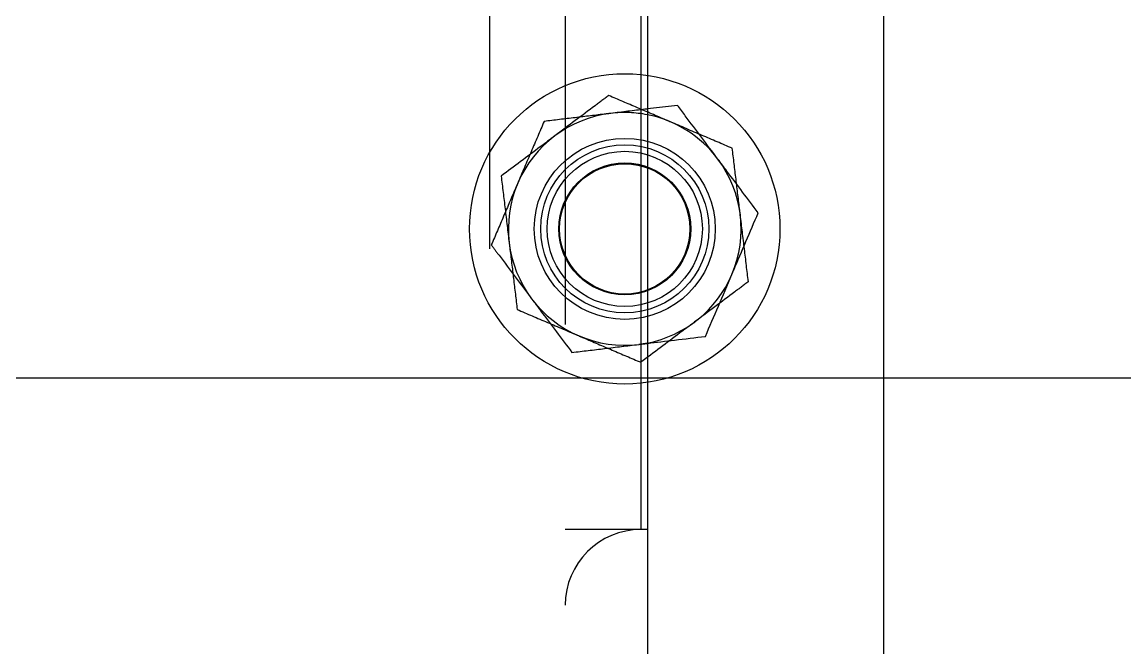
# Model space of a CAD drawing. Header units: metres. Extents: x 0 to 21025, y 0 to 14850.
# Drawn here: x 5734.9 to 5820.2, y 9100.7 to 9149.1 of the extents above; entities that cross this region are included whole.
import ezdxf

# ---------------------------------------------------------------- set-up
doc = ezdxf.new("R2010")
doc.units = ezdxf.units.M
doc.header["$LTSCALE"] = 25
doc.linetypes.add('HIDDEN2', pattern=[4.7625, 3.175, -1.5875])
doc.layers.add('SL4', color=4, linetype='Continuous')
doc.layers.add('ST1', color=7, linetype='HIDDEN2')

msp = doc.modelspace()

# ---------------------------------------------------------------- linework, layer by layer
at = {"layer": 'SL4'}
for p, q in [((5783.277, 9261.149), (5783.277, 9121.619)), ((5801.527, 9153.134), (5801.527, 9121.619)), ((5785.609, 9142.69), (5783.277, 9142.41)), ((5540.514, 9121.619), (6330.271, 9121.619))]:
    msp.add_line(p, q, dxfattribs=at)
for start, end in [(36.8699, 78.78773), (336.8699, 36.8699), (281.21227, 336.8699)]:
    msp.add_arc((5781.527, 9133.134), 9, start, end, dxfattribs=at)
for points, knots in [([(5788.727, 9138.534), (5787.878, 9139.665), (5786.823, 9141.072), (5785.808, 9142.425), (5785.609, 9142.69)], [0, 0, 0, 0, 0.803647, 1, 1, 1, 1]), ([(5791.844, 9134.377), (5791.042, 9135.446), (5790.014, 9136.817), (5788.959, 9138.224), (5788.727, 9138.534)], [0, 0, 0, 0, 0.779636, 1, 1, 1, 1]), ([(5789.803, 9129.598), (5789.852, 9129.711), (5790.218, 9130.569), (5790.909, 9132.186), (5791.531, 9133.642), (5791.844, 9134.377)], [0, 0, 0, 0, 0.07009, 0.530784, 1, 1, 1, 1]), ([(5787.762, 9124.82), (5788.094, 9125.596), (5788.763, 9127.162), (5789.454, 9128.781), (5789.803, 9129.598)], [0, 0, 0, 0, 0.495458, 1, 1, 1, 1]), ([(5783.277, 9124.279), (5783.978, 9124.364), (5785.498, 9124.547), (5786.969, 9124.724), (5787.762, 9124.82)], [0, 0, 0, 0, 0.4613216, 1, 1, 1, 1])]:
    msp.add_open_spline(points, degree=3, knots=knots, dxfattribs=at)
at = {"layer": 'ST1'}
for p, q in [((5771.077, 9330.034), (5771.077, 9052.734)), ((5776.927, 9324.184), (5776.927, 9058.584)), ((5782.777, 9272.884), (5782.777, 9109.884)), ((5783.277, 9124.305), (5782.603, 9124.198)), ((5783.277, 9121.619), (5783.277, 9046.619)), ((5801.527, 9121.619), (5801.527, 9046.619)), ((5782.777, 9109.884), (5776.927, 9109.884)), ((5783.277, 9109.884), (5782.777, 9109.884))]:
    msp.add_line(p, q, dxfattribs=at)
for radius in [12, 7, 6.5, 6, 5.1, 5.036]:
    msp.add_circle((5781.527, 9133.134), radius, dxfattribs=at)
for centre, radius, start, end in [((5781.527, 9133.134), 9, 96.8699, 156.8699), ((5781.527, 9133.134), 9, 78.78773, 96.8699), ((5781.527, 9133.134), 9, 156.8699, 216.8699), ((5781.527, 9133.134), 9, 216.8699, 276.8699), ((5782.777, 9104.034), 5.85, 90, 180)]:
    msp.add_arc(centre, radius, start, end, dxfattribs=at)
for points, knots in [([(5780.284, 9143.451), (5779.935, 9143.19), (5778.58, 9142.173), (5777.172, 9141.117), (5776.127, 9140.334)], [0, 0, 0, 0, 0.2575513, 1, 1, 1, 1]), ([(5785.062, 9141.41), (5784.949, 9141.458), (5784.091, 9141.825), (5782.474, 9142.516), (5781.018, 9143.138), (5780.284, 9143.451)], [0, 0, 0, 0, 0.07009, 0.530784, 1, 1, 1, 1]), ([(5780.45, 9142.069), (5780.328, 9142.054), (5779.402, 9141.943), (5777.656, 9141.732), (5776.084, 9141.543), (5775.291, 9141.447)], [0, 0, 0, 0, 0.07009, 0.530784, 1, 1, 1, 1]), ([(5783.277, 9142.41), (5783.212, 9142.402), (5782.289, 9142.291), (5781.336, 9142.176), (5780.45, 9142.069)], [0, 0, 0, 0, 0.07048, 1, 1, 1, 1]), ([(5775.291, 9141.447), (5774.96, 9140.671), (5774.291, 9139.105), (5773.599, 9137.486), (5773.25, 9136.669)], [0, 0, 0, 0, 0.495458, 1, 1, 1, 1]), ([(5789.84, 9139.369), (5789.064, 9139.7), (5787.498, 9140.37), (5785.879, 9141.061), (5785.062, 9141.41)], [0, 0, 0, 0, 0.495458, 1, 1, 1, 1]), ([(5776.127, 9140.334), (5775.749, 9140.05), (5774.342, 9138.995), (5772.972, 9137.967), (5771.97, 9137.216)], [0, 0, 0, 0, 0.268634, 1, 1, 1, 1]), ([(5790.462, 9134.21), (5790.447, 9134.332), (5790.336, 9135.258), (5790.125, 9137.004), (5789.936, 9138.576), (5789.84, 9139.369)], [0, 0, 0, 0, 0.07009, 0.530784, 1, 1, 1, 1]), ([(5773.25, 9136.669), (5773.202, 9136.556), (5772.835, 9135.698), (5772.145, 9134.081), (5771.523, 9132.625), (5771.209, 9131.89)], [0, 0, 0, 0, 0.07009, 0.530784, 1, 1, 1, 1]), ([(5771.97, 9137.216), (5772.071, 9136.378), (5772.274, 9134.687), (5772.485, 9132.939), (5772.591, 9132.057)], [0, 0, 0, 0, 0.495458, 1, 1, 1, 1]), ([(5791.084, 9129.051), (5790.983, 9129.889), (5790.779, 9131.58), (5790.568, 9133.328), (5790.462, 9134.21)], [0, 0, 0, 0, 0.495458, 1, 1, 1, 1]), ([(5771.209, 9131.89), (5771.408, 9131.625), (5772.423, 9130.272), (5773.478, 9128.865), (5774.327, 9127.734)], [0, 0, 0, 0, 0.196353, 1, 1, 1, 1]), ([(5772.591, 9132.057), (5772.606, 9131.935), (5772.718, 9131.009), (5772.928, 9129.263), (5773.117, 9127.691), (5773.213, 9126.898)], [0, 0, 0, 0, 0.07009, 0.5307844, 1, 1, 1, 1]), ([(5791.084, 9129.051), (5790.735, 9128.79), (5789.38, 9127.773), (5787.972, 9126.717), (5786.927, 9125.934)], [0, 0, 0, 0, 0.2575513, 1, 1, 1, 1]), ([(5774.327, 9127.734), (5774.559, 9127.424), (5775.614, 9126.017), (5776.642, 9124.646), (5777.444, 9123.577)], [0, 0, 0, 0, 0.220364, 1, 1, 1, 1]), ([(5773.213, 9126.898), (5773.989, 9126.567), (5775.555, 9125.898), (5777.174, 9125.206), (5777.991, 9124.857)], [0, 0, 0, 0, 0.495458, 1, 1, 1, 1]), ([(5786.927, 9125.934), (5786.549, 9125.65), (5785.142, 9124.595), (5783.772, 9123.567), (5782.77, 9122.816)], [0, 0, 0, 0, 0.268634, 1, 1, 1, 1]), ([(5777.991, 9124.857), (5778.105, 9124.809), (5778.962, 9124.442), (5780.58, 9123.751), (5782.035, 9123.13), (5782.77, 9122.816)], [0, 0, 0, 0, 0.07009, 0.530784, 1, 1, 1, 1]), ([(5777.444, 9123.577), (5778.282, 9123.678), (5779.973, 9123.881), (5781.721, 9124.092), (5782.603, 9124.198)], [0, 0, 0, 0, 0.495458, 1, 1, 1, 1]), ([(5782.603, 9124.198), (5782.726, 9124.213), (5782.951, 9124.24), (5783.175, 9124.267), (5783.277, 9124.279)], [0, 0, 0, 0, 0.543542, 1, 1, 1, 1])]:
    msp.add_open_spline(points, degree=3, knots=knots, dxfattribs=at)

doc.saveas('drawing.dxf')
